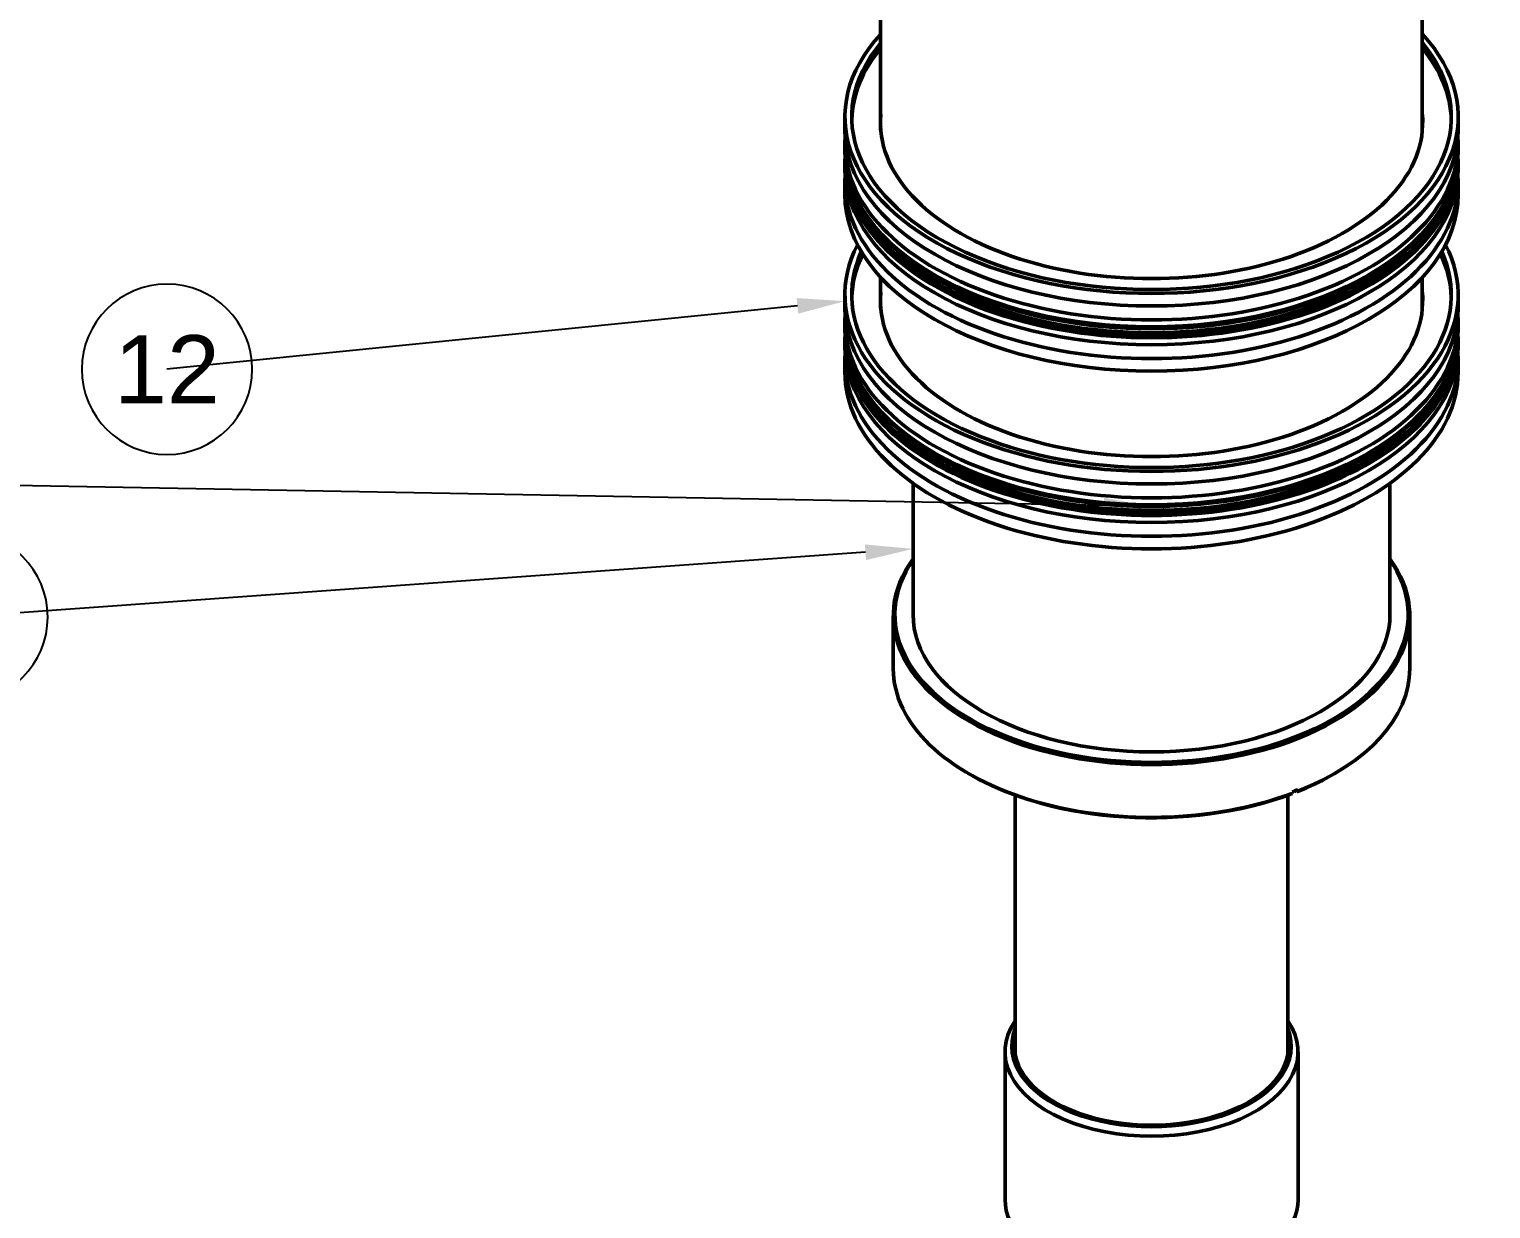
# Model space of a CAD drawing. Header units: millimetres. Extents: x 0 to 594, y 0 to 420.
# Drawn here: x 90.6 to 197.9, y 78.3 to 164.9 of the extents above; entities that cross this region are included whole.
import ezdxf
from ezdxf import colors
from ezdxf.entities.mleader import LeaderData, LeaderLine
from ezdxf.math import Vec2, Vec3

# ---------------------------------------------------------------- set-up
doc = ezdxf.new("R2010")
doc.units = ezdxf.units.MM
doc.header["$LTSCALE"] = 0.75
for name, color, linetype, lineweight in [('Balloons', 7, 'Continuous', 25), ('Visible', 7, 'Continuous', 50), ('Visible Narrow', 7, 'Continuous', 25)]:
    doc.layers.add(name, color=color, linetype=linetype, lineweight=lineweight)
doc.styles.get("Standard").update_dxf_attribs({"font": 'arial.ttf'})

# ---------------------------------------------------------------- blocks, each defined once
blk = doc.blocks.new('*B16')
at = {"transparency": 16777216}
for start, end in [(90, 270), (270, 90)]:
    blk.add_arc((0, 0), 6.25, start, end, dxfattribs=at)
at = {"transparency": 16777216, "insert": (0, 0), "char_height": 5, "attachment_point": 5}
blk.add_mtext('8', dxfattribs=at)
blk = doc.blocks.new('*B17')
at = {"transparency": 16777216}
for start, end in [(90, 270), (270, 90)]:
    blk.add_arc((0, 0), 6.25, start, end, dxfattribs=at)
at = {"transparency": 16777216, "insert": (0, 0), "char_height": 5, "attachment_point": 5}
blk.add_mtext('11', dxfattribs=at)
blk = doc.blocks.new('*B18')
at = {"transparency": 16777216}
for start, end in [(90, 270), (270, 90)]:
    blk.add_arc((0, 0), 6.25, start, end, dxfattribs=at)
at = {"transparency": 16777216, "insert": (0, 0), "char_height": 5, "attachment_point": 5}
blk.add_mtext('12', dxfattribs=at)

msp = doc.modelspace()

# ---------------------------------------------------------------- linework, layer by layer
at = {"layer": 'Visible', "extrusion": (0.707107, -0.407196, 0.578093)}
for p, q in [((153.09, 175.5), (153.09, 157.48)), ((192.84, 175.5), (192.84, 157.48)), ((150.47, 157.54), (150.47, 158.46)), ((195.47, 157.54), (195.47, 158.46)), ((150.47, 156.01), (150.47, 156.52)), ((195.47, 156.01), (195.47, 156.52)), ((150.47, 155.21), (150.47, 154.7)), ((195.47, 155.21), (195.47, 154.7)), ((150.47, 153.68), (150.47, 152.76)), ((195.47, 153.68), (195.47, 152.76)), ((153.09, 146.69), (153.09, 144.42)), ((192.84, 146.69), (192.84, 144.42)), ((150.47, 144.48), (150.47, 145.4)), ((195.47, 144.48), (195.47, 145.4)), ((150.47, 142.95), (150.47, 143.46)), ((195.47, 142.95), (195.47, 143.46)), ((150.47, 142.17), (150.47, 141.66)), ((195.47, 142.17), (195.47, 141.66)), ((150.47, 140.64), (150.47, 139.72)), ((195.47, 140.64), (195.47, 139.72)), ((155.47, 121.94), (155.47, 131.58)), ((190.47, 121.94), (190.47, 131.58)), ((154.02, 121.84), (154.02, 117.97)), ((191.92, 121.84), (191.92, 117.97)), ((159.6, 110.24), (159.52, 110.29)), ((186.33, 110.24), (186.42, 110.29)), ((162.97, 89.61), (162.97, 108.69)), ((182.97, 89.61), (182.97, 108.69)), ((183.29, 108.82), (183.22, 108.78)), ((183.29, 108.92), (183.29, 108.82)), ((183.63, 108.94), (183.54, 109.02)), ((183.7, 108.98), (183.63, 108.94)), ((183.7, 109.08), (183.7, 108.98)), ((162.22, 79.02), (162.22, 89.85)), ((183.72, 79.02), (183.72, 89.85))]:
    msp.add_line(p, q, dxfattribs=at)
at = {"layer": 'Visible'}
for centre, major_axis, start_param, end_param in [((172.97, 158.46), (22.5, 0), 2.653723, 6.771055), ((172.97, 158.46), (22, 0), 2.698451, 6.726327), ((172.97, 158.05), (-22, 0), -0.443142, -0.016134), ((172.97, 158.05), (22, 0), 0.016134, 0.443142), ((172.97, 158.05), (19.9, 0), 3.091462, 6.333316), ((172.97, 157.24), (-19.9, 0), -0.050131, -0.035678), ((172.97, 157.24), (19.9, 0), 0.035678, 0.050131), ((172.97, 156.52), (22.5, 0), 3.102146, 6.322631), ((172.97, 157.54), (22.5, 0), 3.141593, 6.283185), ((172.97, 156.01), (22.5, 0), 3.141593, 6.283185), ((172.97, 145.4), (22.5, 0), 2.853693, 6.571085), ((172.97, 145.4), (22, 0), 2.88807, 6.536707), ((172.97, 144.99), (-22, 0), -0.272387, -0.016134), ((172.97, 144.99), (22, 0), 0.016134, 0.272387), ((172.97, 144.99), (19.9, 0), 3.091462, 6.333316), ((172.97, 143.46), (-22.5, 0), -0.039446, 3.181039), ((172.97, 144.48), (22.5, 0), 3.141593, 6.283185), ((172.97, 144.18), (19.9, 0), 3.091462, 3.105914), ((172.97, 144.18), (19.9, 0), 0.035678, 0.050131), ((172.97, 142.95), (22.5, 0), 3.141593, 6.283185), ((172.97, 121.94), (18.83, 0), 2.764163, 6.660615), ((172.97, 121.94), (17.5, 0), 3.141593, 6.283185), ((172.97, 117.97), (18.95, 0), 3.141593, 5.288245), ((172.97, 117.97), (18.95, 0), -0.968555, 0), ((172.97, 118.08), (18.95, 0), -0.994941, -0.968555), ((172.97, 89.85), (10.75, 0), 2.765842, 6.658936), ((172.97, 90.26), (-10.06, 0), -0.111513, 3.253106)]:
    msp.add_ellipse(centre, major_axis=major_axis, ratio=0.575862, start_param=start_param, end_param=end_param, dxfattribs=at)
at = {"layer": 'Visible', "extrusion": (-1e-16, -1e-16, -1)}
for centre, major_axis, start_param, end_param in [((172.97, 155.21), (22.5, 0), -0.030765, 3.172358), ((172.97, 154.7), (-22.5, 0), 3.141593, 6.283185), ((172.97, 155.21), (-22.4, 0), 3.183112, 6.241666), ((172.97, 155.42), (-22.4, 0), 3.216059, 6.208719), ((172.97, 153.68), (-22.5, 0), 3.102146, 6.322631), ((172.97, 152.76), (-22.5, 0), 3.141593, 6.283185), ((172.97, 155.81), (-22.4, 0), 3.419618, 6.00516), ((172.97, 141.66), (-22.5, 0), 3.141593, 6.283185), ((172.97, 142.17), (22.4, 0), 0.04422, 3.097373), ((172.97, 140.64), (22.5, 0), -0.039446, 3.181039), ((172.97, 142.38), (22.4, 0), 0.078749, 3.062844), ((172.97, 139.72), (22.5, 0), 0, 3.141593), ((172.97, 142.77), (-22.4, 0), 3.453238, 5.97154), ((172.97, 79.02), (10.75, 0), 0, 3.141593)]:
    msp.add_ellipse(centre, major_axis=major_axis, ratio=0.575862, start_param=start_param, end_param=end_param, dxfattribs=at)
at = {"layer": 'Visible', "extrusion": (-1e-16, 1e-16, -1)}
msp.add_ellipse((172.97, 142.17), major_axis=(-22.5, 0), ratio=0.575862, start_param=3.111617, end_param=6.313161, dxfattribs=at)
at = {"layer": 'Visible', "extrusion": (-2e-16, 1e-16, -1)}
msp.add_ellipse((172.97, 121.84), major_axis=(-18.95, 0), ratio=0.575862, start_param=2.747858, end_param=6.67692, dxfattribs=at)
at = {"layer": 'Visible', "extrusion": (-2e-16, -2e-16, -1)}
for start_param, end_param in [(4.136621, 5.50164), (3.923138, 4.11006)]:
    msp.add_ellipse((172.97, 117.87), major_axis=(-18.82, 0), ratio=0.575862, start_param=start_param, end_param=end_param, dxfattribs=at)
at = {"layer": 'Visible', "extrusion": (1e-16, 0, -1)}
msp.add_ellipse((172.97, 90.26), major_axis=(-10.25, 0), ratio=0.575862, start_param=2.920278, end_param=6.5045, dxfattribs=at)
at = {"layer": 'Visible Narrow', "extrusion": (-1e-16, 4e-16, -1)}
msp.add_ellipse((172.97, 155.42), major_axis=(22.14, 0), ratio=0.575862, start_param=0.385841, end_param=2.755752, dxfattribs=at)
at = {"layer": 'Visible Narrow', "extrusion": (-1e-16, -4e-16, -1)}
msp.add_ellipse((172.97, 142.38), major_axis=(-22.14, 0), ratio=0.575862, start_param=3.527433, end_param=5.897345, dxfattribs=at)

# ---------------------------------------------------------------- leaders
at = {"layer": 'Balloons'}
ml = msp.add_multileader_block('Standard', dxfattribs=at)
ml.set_content('*B18', color=256)
ml.set_leader_properties()
ml.build(insert=Vec2(0, 0))
ml.multileader.update_dxf_attribs({"has_dogleg": 0, "arrow_head_size": 3.5, "block_connection_type": 1})
ctx = ml.context
ctx.base_point, ctx.char_height, ctx.arrow_head_size = Vec3(100.72, 139.94), 3.5, 3.5
ctx.attachment_type = 1
notes = []
notes.append((ctx, [(0, (1, 1, 0), (92.72, 139.94), (1, 0), 8, [(0, [(150.47, 144.94)], 0, [])])]))
ctx.block.insert = Vec3(100.72, 139.94)
ml = msp.add_multileader_block('Standard', dxfattribs=at)
ml.set_content('*B17', color=256)
ml.set_leader_properties()
ml.build(insert=Vec2(0, 0))
ml.multileader.update_dxf_attribs({"has_dogleg": 0, "arrow_head_size": 3.5, "block_connection_type": 1})
ctx = ml.context
ctx.base_point, ctx.char_height, ctx.arrow_head_size = Vec3(33.22, 132.43), 3.5, 3.5
ctx.attachment_type = 1
notes.append((ctx, [(0, (1, 1, 0), (25.22, 132.43), (1, 0), 8, [(0, [(172.97, 129.87)], 0, [])])]))
ctx.block.insert = Vec3(33.22, 132.43)
ml = msp.add_multileader_block('Standard', dxfattribs=at)
ml.set_content('*B16', color=256)
ml.set_leader_properties()
ml.build(insert=Vec2(0, 0))
ml.multileader.update_dxf_attribs({"has_dogleg": 0, "arrow_head_size": 3.5, "block_connection_type": 1})
ctx = ml.context
ctx.base_point, ctx.char_height, ctx.arrow_head_size = Vec3(85.72, 121.76), 3.5, 3.5
ctx.attachment_type = 1
notes.append((ctx, [(0, (1, 1, 0), (77.72, 121.76), (1, 0), 8, [(0, [(155.47, 126.76)], 0, [])])]))
ctx.block.insert = Vec3(85.72, 121.76)
for ctx, leaders in notes:
    for number, flags, end, landing, length, lines in leaders:
        leader = LeaderData()
        leader.index, (leader.has_last_leader_line, leader.has_dogleg_vector, leader.attachment_direction) = number, flags
        leader.last_leader_point, leader.dogleg_vector, leader.dogleg_length = Vec3(end), Vec3(landing), length
        for number, points, colour, breaks in lines:
            line = LeaderLine()
            line.index, line.vertices, line.color, line.breaks = number, Vec3.list(points), colors.encode_raw_color(colour), breaks
            leader.lines.append(line)
        ctx.leaders.append(leader)

doc.saveas('drawing.dxf')
